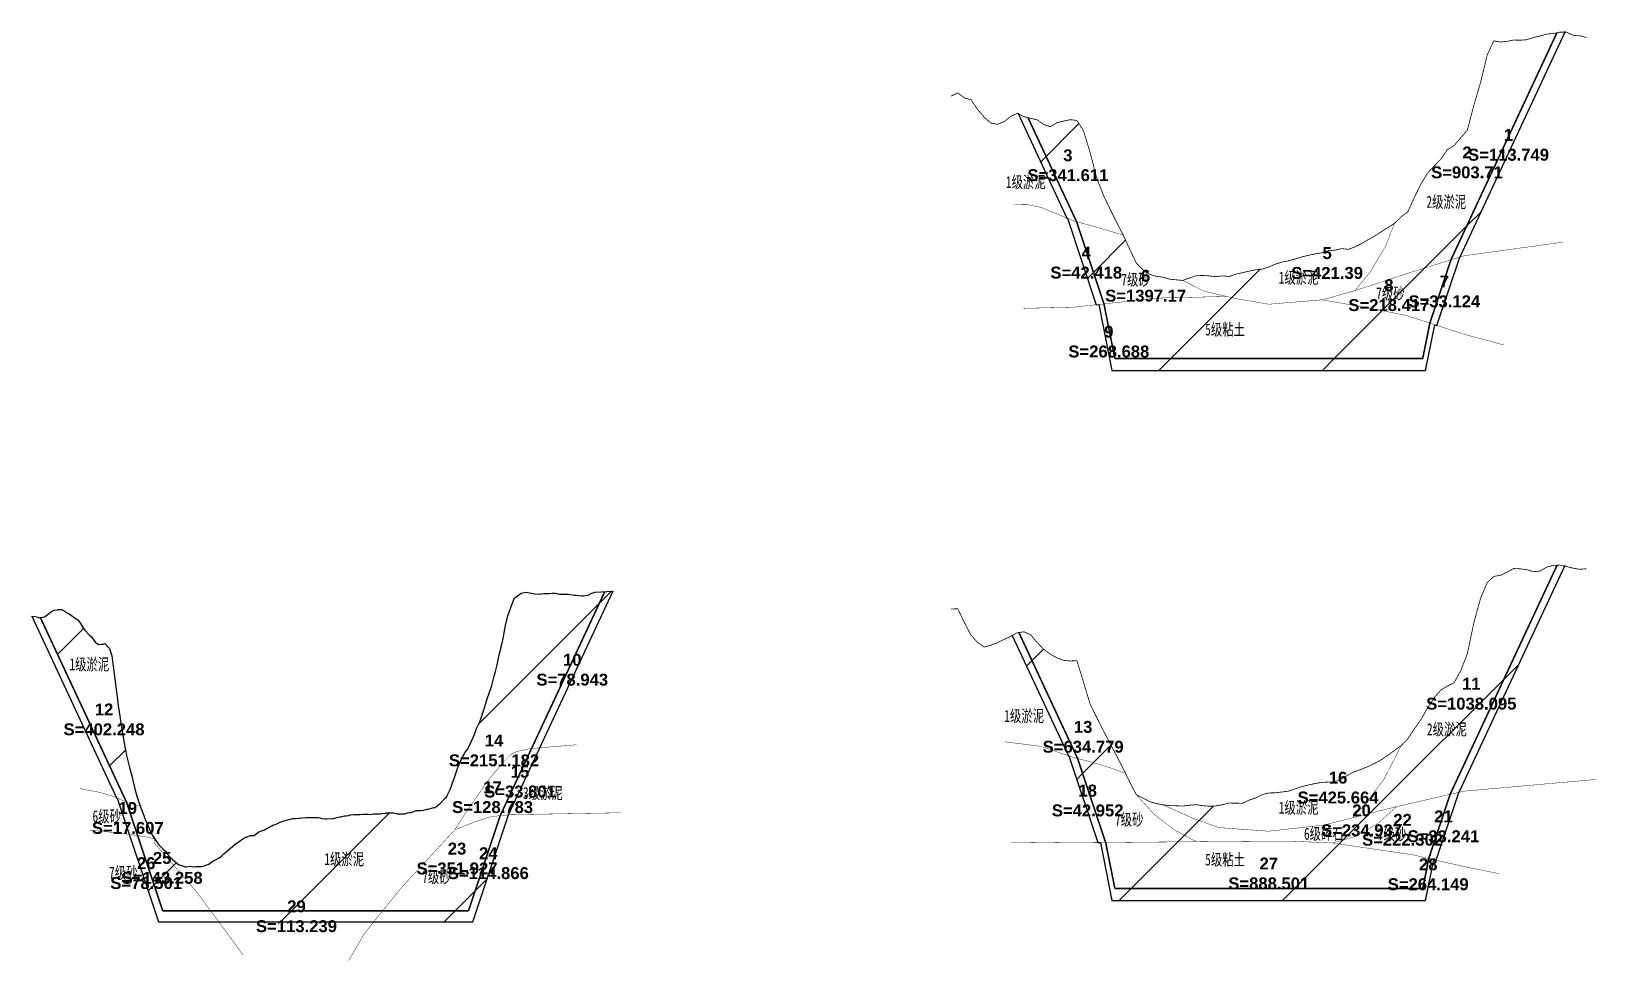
# Model space of a CAD drawing. Header units: millimetres. Extents: x 1318 to 1713, y -1469 to -1234.
import ezdxf
from ezdxf.enums import TextEntityAlignment as Align

# ---------------------------------------------------------------- set-up
doc = ezdxf.new("R2010")
doc.units = ezdxf.units.MM
doc.linetypes.add('ACAD_ISO02W100', pattern=[15, 12, -3])
doc.linetypes.add('ACAD_ISO05W100', pattern=[33, 24, -3, 0, -3, 0, -3])
for name, color, linetype in [('地质分层', 6, 'Continuous'), ('开挖线', 4, 'Continuous'), ('断面线', 20, 'Continuous'), ('超挖框', 7, 'Continuous'), ('超挖线', 3, 'Continuous')]:
    doc.layers.add(name, color=color, linetype=linetype)
doc.styles.get("Standard").update_dxf_attribs({"font": ''})
doc.styles.add('仿宋GB2312', font='仿宋_GB2312.ttf', dxfattribs={"width": 0.7, "height": 2.5})
doc.styles.add('仿宋体', font='仿宋_GB2312.ttf', dxfattribs={"width": 0.8})
doc.styles.get('Standard').set_extended_font_data('SimSun')

msp = doc.modelspace()

# ---------------------------------------------------------------- hatches: boundary and pattern name
at = {"layer": 'AA_填充算量层', "true_color": 0x00c800}
h = msp.add_hatch(dxfattribs=at)
h.set_pattern_fill('ANSI31', scale=9.1665)
h.paths.add_polyline_path([(1661.72, -1282.83), (1663.39, -1281.18), (1665.05, -1279.93), (1666.72, -1276.27), (1668.39, -1272.87), (1670.05, -1270.17), (1671.72, -1268.38), (1673.39, -1266.63), (1675.05, -1264.26), (1676.72, -1263.25), (1678.39, -1261.26), (1680.05, -1259.38), (1681.72, -1252.98), (1683.39, -1247.35), (1685.05, -1240.44), (1686.72, -1236.88), (1688.39, -1237.16), (1690.05, -1237), (1691.72, -1236.67), (1693.39, -1236.71), (1695.05, -1236.58), (1696.72, -1236.03), (1698.39, -1235.64), (1700.05, -1235.17), (1701.72, -1235.03), (1702.61, -1234.84), (1675.91, -1292.04), (1675.91, -1292.04), (1666.41, -1294.99), (1651.74, -1299.78), (1655.61, -1295.07), (1659.46, -1288.59)])
at = {"layer": 'AA_填充算量层', "true_color": 0xff0000}
h = msp.add_hatch(dxfattribs=at)
h.set_pattern_fill('ANSI31', scale=9.1665)
h.paths.add_polyline_path([(1702.61, -1234.84), (1703.39, -1234.67), (1704.67, -1234.69), (1678.25, -1291.31), (1678.23, -1291.32), (1675.91, -1292.04), (1675.91, -1292.04)])
at = {"layer": 'AA_填充算量层', "true_color": 0x0000ff}
h = msp.add_hatch(dxfattribs=at)
h.set_pattern_fill('ANSI31', scale=9.1665)
h.paths.add_polyline_path([(1566.96, -1255.24), (1568.39, -1255.97), (1570.05, -1256.37), (1571.72, -1256.76), (1573.39, -1257.94), (1575.05, -1258.51), (1576.72, -1257.46), (1578.39, -1257.08), (1580.05, -1256.72), (1581.72, -1256.92), (1583.39, -1259.54), (1585.05, -1264.98), (1586.72, -1271.45), (1588.39, -1275.71), (1590.05, -1279.19), (1591.72, -1282.55), (1593.39, -1285.78), (1586.23, -1283.67), (1581.63, -1282.4), (1580.89, -1282.2), (1579.35, -1281.56), (1579.21, -1281.5)])
at = {"layer": 'AA_填充算量层', "true_color": 0xffff00}
h = msp.add_hatch(dxfattribs=at)
h.set_pattern_fill('ANSI31', scale=9.1665)
h.paths.add_polyline_path([(1579.35, -1281.56), (1580.89, -1282.2), (1581.63, -1282.4), (1588.53, -1303.12), (1588.53, -1303.12), (1587.18, -1303.27), (1586.6, -1303.33)])
at = {"layer": 'AA_填充算量层', "true_color": 0x00ffff}
h = msp.add_hatch(dxfattribs=at)
h.set_pattern_fill('ANSI31', scale=9.1665)
h.paths.add_polyline_path([(1593.39, -1285.78), (1595.05, -1289.39), (1596.72, -1292.9), (1598.39, -1294.56), (1600.05, -1295.68), (1601.72, -1296.19), (1603.39, -1296.37), (1605.05, -1296.89), (1606.72, -1297.06), (1608.39, -1297.22), (1613.73, -1299.92), (1621.94, -1301.82), (1630.05, -1303.21), (1643.54, -1302.09), (1655.49, -1304.2), (1664.79, -1306.07), (1670.61, -1307.96), (1668.82, -1316.89), (1591.29, -1316.89), (1588.53, -1303.12), (1588.53, -1303.12), (1581.63, -1282.4), (1586.23, -1283.67)])
at = {"layer": 'AA_填充算量层', "true_color": 0xff00ff}
h = msp.add_hatch(dxfattribs=at)
h.set_pattern_fill('ANSI31', scale=9.1665)
h.paths.add_polyline_path([(1608.39, -1297.22), (1610.05, -1296.59), (1611.72, -1296.04), (1613.39, -1295.96), (1615.05, -1296.07), (1616.72, -1296.27), (1618.39, -1296.07), (1620.05, -1296.22), (1621.72, -1295.64), (1623.39, -1295.28), (1625.05, -1294.88), (1626.72, -1294.53), (1628.39, -1294.35), (1630.05, -1293.83), (1631.72, -1293.09), (1633.39, -1292.6), (1635.05, -1292.26), (1636.72, -1291.81), (1638.39, -1291.3), (1640.05, -1290.88), (1641.72, -1290.53), (1643.39, -1290.26), (1645.05, -1289.74), (1646.72, -1289.58), (1648.39, -1289.2), (1650.05, -1289.39), (1651.72, -1288.78), (1653.39, -1287.93), (1655.05, -1286.96), (1656.72, -1286.03), (1658.39, -1284.95), (1660.05, -1283.88), (1661.72, -1282.83), (1659.46, -1288.59), (1655.61, -1295.07), (1651.74, -1299.78), (1643.54, -1302.09), (1630.05, -1303.21), (1621.94, -1301.82), (1613.73, -1299.92)])
at = {"layer": 'AA_填充算量层', "true_color": 0x8000ff}
h = msp.add_hatch(dxfattribs=at)
h.set_pattern_fill('ANSI31', scale=9.1665)
h.paths.add_polyline_path([(1643.54, -1302.09), (1651.74, -1299.78), (1666.41, -1294.99), (1675.91, -1292.04), (1670.61, -1307.96), (1670.61, -1307.96), (1664.79, -1306.07), (1655.49, -1304.2)])
at = {"layer": 'AA_填充算量层', "true_color": 0xff8000}
h = msp.add_hatch(dxfattribs=at)
h.set_pattern_fill('ANSI31', scale=9.1665)
h.paths.add_polyline_path([(1675.91, -1292.04), (1678.23, -1291.32), (1678.14, -1291.35), (1672.41, -1308.55), (1671.86, -1308.37), (1671.86, -1308.37), (1671.86, -1308.37), (1670.61, -1307.96), (1670.61, -1307.96)])
at = {"layer": 'AA_填充算量层', "true_color": 0x0080ff}
h = msp.add_hatch(dxfattribs=at)
h.set_pattern_fill('ANSI31', scale=9.1665)
h.paths.add_polyline_path([(1587.18, -1303.27), (1588.53, -1303.12), (1591.29, -1316.89), (1668.82, -1316.89), (1670.61, -1307.96), (1671.86, -1308.37), (1669.55, -1319.89), (1590.55, -1319.89), (1587.23, -1303.26)])
at = {"layer": 'AA_填充算量层', "true_color": 0x80ff00}
h = msp.add_hatch(dxfattribs=at)
h.set_pattern_fill('ANSI31', scale=9.1665)
h.paths.add_polyline_path([(1663.39, -1414.4), (1665.05, -1412.65), (1666.72, -1410.15), (1668.39, -1407.78), (1670.05, -1404.84), (1671.72, -1402.3), (1673.39, -1400.36), (1675.05, -1399.39), (1676.72, -1398.56), (1678.39, -1395.5), (1680.05, -1391.24), (1681.72, -1383.34), (1683.39, -1377.24), (1685.05, -1373.34), (1686.72, -1371.77), (1688.39, -1371.47), (1690.05, -1370.7), (1691.72, -1369.77), (1693.39, -1369.86), (1695.05, -1370.06), (1696.72, -1370.58), (1698.39, -1370.41), (1700.05, -1369.4), (1701.72, -1369), (1703.39, -1368.9), (1704.54, -1369.17), (1677.96, -1426.14), (1677.96, -1426.14), (1677.91, -1426.15), (1677.89, -1426.16), (1677.89, -1426.16), (1675.72, -1426.65), (1662.22, -1429.75), (1651.21, -1432.54), (1654.68, -1428.61), (1659.03, -1422.87)])
at = {"layer": 'AA_填充算量层', "true_color": 0x008080}
h = msp.add_hatch(dxfattribs=at)
h.set_pattern_fill('ANSI31', scale=9.1665)
h.paths.add_polyline_path([(1363.58, -1456), (1360.3, -1451.56), (1349.34, -1438.84), (1349.54, -1437.89), (1347.15, -1437.33), (1345.18, -1437.03), (1342.34, -1428.53), (1342.87, -1428.73), (1345.87, -1429.69), (1346, -1430.05), (1346.76, -1431.95), (1346.95, -1432.55), (1347.1, -1432.9), (1347.9, -1434.85), (1348.79, -1436.8), (1348.85, -1436.9), (1348.93, -1437), (1350.48, -1439.25), (1350.75, -1439.65), (1351.1, -1439.95), (1351.7, -1440.55), (1352.17, -1441), (1352.65, -1441.6), (1353.27, -1442.4), (1353.86, -1442.95), (1355.44, -1444.3), (1355.55, -1444.35), (1355.97, -1444.5), (1357.25, -1444.9), (1357.61, -1444.9), (1358.35, -1444.7), (1358.94, -1444.85), (1359.3, -1444.95), (1359.77, -1444.85), (1360.63, -1444.8), (1361.2, -1444.8), (1361.94, -1444.65), (1362.15, -1444.6), (1362.32, -1444.5), (1363.1, -1444.2), (1364.01, -1443.5), (1364.05, -1443.45), (1364.11, -1443.45), (1365, -1443.1), (1365.7, -1442.65), (1366.28, -1442.2), (1366.9, -1441.6), (1367.39, -1441.25), (1368.45, -1440.3), (1369.08, -1439.75), (1369.75, -1439.2), (1370.62, -1438.65), (1370.7, -1438.6), (1370.77, -1438.55), (1371.65, -1437.85), (1372.46, -1437.45), (1372.6, -1437.4), (1372.79, -1437.35), (1373.55, -1437.05), (1374.15, -1437.05), (1374.5, -1437), (1374.96, -1436.65), (1375.45, -1436.3), (1375.84, -1436.05), (1377.13, -1435.55), (1377.53, -1435.35), (1378.96, -1434.55), (1379.22, -1434.4), (1379.25, -1434.4), (1379.29, -1434.4), (1380.2, -1434.1), (1380.91, -1433.75), (1381.46, -1433.5), (1382.1, -1433.3), (1382.6, -1433.15), (1383.05, -1433.05), (1383.63, -1432.9), (1384, -1432.8), (1384.29, -1432.75), (1384.95, -1432.7), (1385.8, -1432.65), (1385.98, -1432.65), (1386.63, -1432.55), (1387.67, -1432.5), (1387.8, -1432.5), (1387.97, -1432.5), (1389.36, -1432.5), (1390.14, -1432.5), (1390.65, -1432.5), (1391.05, -1432.6), (1391.6, -1432.7), (1392.31, -1432.8), (1392.55, -1432.85), (1392.75, -1432.85), (1394.29, -1432.7), (1394.44, -1432.7), (1394.48, -1432.7), (1395.4, -1432.45), (1396.13, -1432.35), (1396.35, -1432.35), (1396.65, -1432.25), (1397.3, -1432.1), (1397.82, -1432.05), (1398.25, -1431.95), (1398.81, -1431.8), (1399.51, -1431.7), (1400.98, -1431.7), (1401.2, -1431.7), (1401.96, -1431.65), (1402.89, -1431.65), (1403, -1431.65), (1403.15, -1431.65), (1403.95, -1431.7), (1404.58, -1431.6), (1404.9, -1431.55), (1405.32, -1431.6), (1406.27, -1431.55), (1406.8, -1431.45), (1407.49, -1431.4), (1407.75, -1431.4), (1407.96, -1431.35), (1409.62, -1431.35), (1409.65, -1431.35), (1409.65, -1431.35), (1409.66, -1431.35), (1410.6, -1431.6), (1411.34, -1431.6), (1411.55, -1431.65), (1411.83, -1431.6), (1412.5, -1431.55), (1413.03, -1431.35), (1413.45, -1431.2), (1414, -1431.2), (1414.72, -1431), (1415.35, -1430.7), (1416.17, -1430.75), (1416.3, -1430.8), (1416.41, -1430.75), (1417.25, -1430.6), (1418.1, -1430.4), (1418.2, -1430.35), (1418.33, -1430.35), (1419.79, -1430), (1420.1, -1429.95), (1420.5, -1429.65), (1421.05, -1429.25), (1421.48, -1428.85), (1422.67, -1427.65), (1422.95, -1427.35), (1423.17, -1426.95), (1423.9, -1425.45), (1424.84, -1422.8), (1424.85, -1422.75), (1424.86, -1422.7), (1425.8, -1419.85), (1426.56, -1418.15), (1426.75, -1417.6), (1427.01, -1417.25), (1427.7, -1416.05), (1428.25, -1415.35), (1429.18, -1413.45), (1429.6, -1412.5), (1429.94, -1411.75), (1430.55, -1410.1), (1431.35, -1408.4), (1431.63, -1407.6), (1432.45, -1405.1), (1433.32, -1402.35), (1433.52, -1401.7), (1434.35, -1399.2), (1435.01, -1396.9), (1435.3, -1395.7), (1435.69, -1394), (1436.25, -1391.5), (1436.7, -1389.6), (1437.2, -1387.4), (1437.85, -1384.15), (1438.39, -1381.7), (1440.02, -1377.35), (1440.05, -1377.25), (1440.08, -1377.25), (1440.28, -1377.1), (1441.77, -1376), (1442.19, -1375.9), (1442.91, -1375.75), (1443.46, -1375.85), (1443.86, -1375.9), (1444.36, -1376), (1444.81, -1376.05), (1445.15, -1376.15), (1446.53, -1376.2), (1446.84, -1376.15), (1447.66, -1376.05), (1448.53, -1376.05), (1448.7, -1376.05), (1449.56, -1375.95), (1450.22, -1376), (1450.51, -1376.05), (1450.87, -1376.1), (1451.46, -1376.2), (1451.91, -1376.2), (1453.04, -1376.25), (1453.6, -1376.25), (1455.21, -1376.45), (1455.29, -1376.45), (1455.6, -1376.5), (1456.98, -1376.65), (1457.38, -1376.65), (1458.67, -1376.45), (1459.54, -1376), (1460.37, -1375.75), (1462.82, -1375.61), (1444.38, -1415.12), (1443.86, -1415.16), (1440.66, -1415.87), (1439.17, -1416.61), (1437.19, -1418.59), (1433.16, -1423.55), (1427.84, -1431.22), (1425.09, -1435.55), (1411.63, -1450.13), (1406.89, -1456)])
at = {"layer": 'AA_填充算量层', "true_color": 0xff0080}
h = msp.add_hatch(dxfattribs=at)
h.set_pattern_fill('ANSI31', scale=9.1665)
h.paths.add_polyline_path([(1446.46, -1414.94), (1444.38, -1415.12), (1462.82, -1375.61), (1464.87, -1375.5)])
at = {"layer": 'AA_填充算量层', "true_color": 0x00ff80}
h = msp.add_hatch(dxfattribs=at)
h.set_pattern_fill('ANSI31', scale=9.1665)
h.paths.add_polyline_path([(1345.87, -1429.69), (1342.87, -1428.73), (1342.34, -1428.53), (1342.34, -1428.53), (1320.7, -1382.15), (1320.73, -1382.15), (1321.74, -1381.9), (1322.25, -1381.6), (1322.9, -1381), (1323.44, -1380.7), (1324.15, -1380.3), (1325.07, -1380.15), (1325.1, -1380.1), (1325.13, -1380.1), (1326.05, -1380.1), (1326.82, -1380.55), (1327, -1380.7), (1327.24, -1380.85), (1327.95, -1381.15), (1328.51, -1381.6), (1328.9, -1381.85), (1329.41, -1382.2), (1330.2, -1382.8), (1330.8, -1383.65), (1331.58, -1384.9), (1331.89, -1385.3), (1332.98, -1386.45), (1333.58, -1387), (1333.75, -1387.25), (1334.6, -1388.4), (1335.27, -1388.8), (1335.55, -1388.9), (1335.92, -1388.85), (1336.5, -1388.85), (1336.96, -1388.7), (1338.08, -1389.95), (1338.65, -1391.8), (1339.35, -1396.95), (1340.25, -1404.1), (1340.3, -1404.55), (1340.34, -1404.8), (1341.25, -1410.8), (1342.03, -1415.1), (1342.2, -1415.9), (1342.42, -1416.85), (1343.15, -1419.85), (1343.72, -1422), (1344.1, -1423.5), (1344.59, -1425.6), (1345.05, -1427.4), (1345.41, -1428.4)])
at = {"layer": 'AA_填充算量层', "true_color": 0x808000}
h = msp.add_hatch(dxfattribs=at)
h.set_pattern_fill('ANSI31', scale=9.1665)
h.paths.add_polyline_path([(1565.46, -1386.66), (1566.72, -1385.94), (1568.39, -1385.72), (1570.05, -1386.42), (1571.72, -1388.42), (1573.39, -1390.15), (1575.05, -1391.36), (1576.72, -1392.3), (1578.39, -1392.9), (1580.05, -1393.06), (1581.72, -1392.98), (1583.39, -1398.38), (1585.05, -1403.9), (1586.72, -1407.3), (1588.39, -1410.58), (1590.05, -1413.78), (1591.72, -1416.98), (1593.39, -1420.16), (1595.05, -1423.62), (1596.72, -1426.76), (1601.29, -1431.78), (1606.33, -1435.62), (1611.84, -1438.59), (1602.6, -1438.66), (1588.97, -1438.8), (1588.97, -1438.8), (1581.91, -1417.63), (1580.89, -1417.38), (1579.69, -1416.97), (1579.69, -1416.97), (1579.59, -1416.94), (1579.59, -1416.94)])
at = {"layer": 'AA_填充算量层', "true_color": 0x32c864}
h = msp.add_hatch(dxfattribs=at)
h.set_pattern_fill('ANSI31', scale=9.1665)
h.paths.add_polyline_path([(1436.49, -1432.03), (1434.31, -1432.23), (1430.75, -1433.35), (1425.09, -1435.55), (1427.84, -1431.22), (1433.16, -1423.55), (1437.19, -1418.59), (1439.17, -1416.61), (1440.66, -1415.87), (1443.86, -1415.16), (1444.38, -1415.12), (1436.49, -1432.03)])
at = {"layer": 'AA_填充算量层', "true_color": 0x800080}
h = msp.add_hatch(dxfattribs=at)
h.set_pattern_fill('ANSI31', scale=9.1665)
h.paths.add_polyline_path([(1438.56, -1431.83), (1436.49, -1432.03), (1436.49, -1432.03), (1444.38, -1415.12), (1446.46, -1414.94), (1438.58, -1431.83), (1438.56, -1431.83)])
at = {"layer": 'AA_填充算量层', "true_color": 0xc86432}
h = msp.add_hatch(dxfattribs=at)
h.set_pattern_fill('ANSI31', scale=9.1665)
h.paths.add_polyline_path([(1603.39, -1429.28), (1605.05, -1429.48), (1606.72, -1429.53), (1608.39, -1429.6), (1610.05, -1429.4), (1611.72, -1429.25), (1613.39, -1429.5), (1615.05, -1429.65), (1616.72, -1429.56), (1618.39, -1429.28), (1620.05, -1428.85), (1621.72, -1428.87), (1623.39, -1428.91), (1625.05, -1428.12), (1626.72, -1427.56), (1628.39, -1426.73), (1630.05, -1426.3), (1631.72, -1426.25), (1633.39, -1426.05), (1635.05, -1425.84), (1636.72, -1425.25), (1638.39, -1424.69), (1640.05, -1424.3), (1641.72, -1423.92), (1643.39, -1423.64), (1645.05, -1423.56), (1646.72, -1423.49), (1648.39, -1422.81), (1650.05, -1421.74), (1651.72, -1420.91), (1653.39, -1420.33), (1655.05, -1419.64), (1656.72, -1418.84), (1658.39, -1417.94), (1660.05, -1416.79), (1661.72, -1415.57), (1663.39, -1414.4), (1659.03, -1422.87), (1654.68, -1428.61), (1651.21, -1432.54), (1643.83, -1434.4), (1630.05, -1435.94), (1617.39, -1435.02), (1610.64, -1432.55)])
at = {"layer": 'AA_填充算量层', "true_color": 0x6432c8}
h = msp.add_hatch(dxfattribs=at)
h.set_pattern_fill('ANSI31', scale=9.1665)
h.paths.add_polyline_path([(1579.69, -1416.97), (1580.89, -1417.38), (1581.91, -1417.63), (1588.97, -1438.8), (1588.97, -1438.8), (1587.64, -1438.81), (1587.64, -1438.81), (1586.98, -1438.82), (1579.71, -1417.01)])
at = {"layer": 'AA_填充算量层', "true_color": 0x00c800}
h = msp.add_hatch(dxfattribs=at)
h.set_pattern_fill('ANSI31', scale=9.1665)
h.paths.add_polyline_path([(1596.72, -1426.76), (1598.39, -1427.6), (1600.05, -1428.48), (1601.72, -1428.96), (1603.39, -1429.28), (1610.64, -1432.55), (1617.39, -1435.02), (1630.05, -1435.94), (1643.83, -1434.4), (1651.21, -1432.54), (1662.22, -1429.75), (1657.58, -1433.92), (1651.88, -1437.27), (1646.09, -1438.9), (1635.55, -1438.44), (1630.05, -1438.44), (1611.84, -1438.59), (1606.33, -1435.62), (1601.29, -1431.78)])
at = {"layer": 'AA_填充算量层', "true_color": 0xffff00}
h = msp.add_hatch(dxfattribs=at)
h.set_pattern_fill('ANSI31', scale=9.1665)
h.paths.add_polyline_path([(1662.22, -1429.75), (1675.72, -1426.65), (1675.72, -1426.65), (1670.34, -1442.81), (1666.21, -1441.87), (1646.09, -1438.9), (1651.88, -1437.27), (1657.58, -1433.92)])
at = {"layer": 'AA_填充算量层', "true_color": 0x0000ff}
h = msp.add_hatch(dxfattribs=at)
h.set_pattern_fill('ANSI31', scale=9.1665)
h.paths.add_polyline_path([(1675.72, -1426.65), (1677.89, -1426.16), (1672.19, -1443.24), (1670.34, -1442.81), (1675.72, -1426.65)])
at = {"layer": 'AA_填充算量层', "true_color": 0xff0000}
h = msp.add_hatch(dxfattribs=at)
h.set_pattern_fill('ANSI31', scale=9.1665)
h.paths.add_polyline_path([(1340.03, -1427.6), (1340.83, -1427.95), (1342.34, -1428.53), (1345.18, -1437.03), (1345.03, -1437.01), (1343.08, -1436.74)])
at = {"layer": 'AA_填充算量层', "true_color": 0x00ffff}
h = msp.add_hatch(dxfattribs=at)
h.set_pattern_fill('ANSI31', scale=9.1665)
h.paths.add_polyline_path([(1404.67, -1458.75), (1406.89, -1456), (1428.5, -1456), (1436.49, -1432.03), (1438.56, -1431.83), (1429.58, -1458.75)])
at = {"layer": 'AA_填充算量层', "true_color": 0xff00ff}
h = msp.add_hatch(dxfattribs=at)
h.set_pattern_fill('ANSI31', scale=9.1665)
h.paths.add_polyline_path([(1406.89, -1456), (1411.63, -1450.13), (1425.09, -1435.55), (1430.75, -1433.35), (1434.31, -1432.23), (1436.49, -1432.03), (1428.5, -1456)])
at = {"layer": 'AA_填充算量层', "true_color": 0x8000ff}
h = msp.add_hatch(dxfattribs=at)
h.set_pattern_fill('ANSI31', scale=9.1665)
h.paths.add_polyline_path([(1363.58, -1456), (1365.62, -1458.75), (1350.42, -1458.75), (1343.08, -1436.74), (1345.03, -1437.01), (1345.18, -1437.03), (1351.5, -1456)])
at = {"layer": 'AA_填充算量层', "true_color": 0xff8000}
h = msp.add_hatch(dxfattribs=at)
h.set_pattern_fill('ANSI31', scale=9.1665)
h.paths.add_polyline_path([(1349.54, -1437.89), (1349.34, -1438.84), (1360.3, -1451.56), (1363.58, -1456), (1351.5, -1456), (1345.18, -1437.03), (1347.15, -1437.33)])
at = {"layer": 'AA_填充算量层', "true_color": 0xff0080}
h = msp.add_hatch(dxfattribs=at)
h.set_pattern_fill('ANSI31', scale=9.1665)
h.paths.add_polyline_path([(1587.64, -1438.81), (1588.97, -1438.8), (1591.29, -1450.39), (1668.82, -1450.39), (1670.34, -1442.81), (1670.34, -1442.81), (1672.19, -1443.24), (1672.19, -1443.24), (1671.61, -1443.11), (1669.55, -1453.39), (1590.55, -1453.39)])
at = {"layer": 'AA_填充算量层', "true_color": 0x0080ff}
h = msp.add_hatch(dxfattribs=at)
h.set_pattern_fill('ANSI31', scale=9.1665)
h.paths.add_polyline_path([(1588.97, -1438.8), (1602.6, -1438.66), (1611.84, -1438.59), (1630.05, -1438.44), (1635.55, -1438.44), (1646.09, -1438.9), (1666.21, -1441.87), (1670.34, -1442.81), (1670.34, -1442.81), (1668.82, -1450.39), (1591.29, -1450.39)])
at = {"layer": 'AA_填充算量层', "true_color": 0x80ff00}
h = msp.add_hatch(dxfattribs=at)
h.set_pattern_fill('ANSI31', scale=9.1665)
h.paths.add_polyline_path([(1365.62, -1458.75), (1363.58, -1456), (1406.89, -1456), (1404.67, -1458.75)])

# ---------------------------------------------------------------- linework, layer by layer
at = {"layer": '地质分层', "linetype": 'ACAD_ISO05W100', "ltscale": 0.2, "const_width": 0.1, "flags": 128}
for points in [[(1566, -1278.1), (1569.46, -1278.14), (1572.76, -1278.84), (1580.89, -1282.2), (1586.23, -1283.67), (1593.39, -1285.78)], [(1651.74, -1299.78), (1655.61, -1295.07), (1659.46, -1288.59), (1661.72, -1282.83)], [(1608.39, -1297.22), (1613.73, -1299.92), (1621.94, -1301.82), (1630.05, -1303.21), (1643.54, -1302.09), (1651.74, -1299.78), (1666.41, -1294.99), (1679.22, -1291.01), (1704.2, -1287.56)], [(1568.36, -1304.24), (1580.89, -1303.95), (1591.72, -1302.78), (1601.91, -1301.67), (1619.46, -1301.25)], [(1643.54, -1302.09), (1655.49, -1304.2), (1664.79, -1306.07), (1679.22, -1310.76), (1689.31, -1313.49)], [(1425.09, -1435.55), (1427.84, -1431.22), (1433.16, -1423.55), (1437.19, -1418.59), (1439.17, -1416.61), (1440.66, -1415.87), (1443.86, -1415.16), (1455.78, -1414.15)], [(1563.59, -1413.42), (1572.58, -1414.55), (1580.89, -1417.38), (1584.94, -1418.38), (1589.87, -1419.87), (1593.96, -1421.35)], [(1651.21, -1432.54), (1654.68, -1428.61), (1659.03, -1422.87), (1663.39, -1414.4)], [(1603.39, -1429.28), (1610.64, -1432.55), (1617.39, -1435.02), (1630.05, -1435.94), (1643.83, -1434.4), (1662.22, -1429.75), (1679.22, -1425.85), (1712.58, -1422.89)], [(1330.67, -1425.21), (1335.73, -1426.17), (1338.91, -1427.12), (1340.83, -1427.95), (1342.87, -1428.73), (1345.87, -1429.69)], [(1596.72, -1426.76), (1601.29, -1431.78), (1606.33, -1435.62), (1611.84, -1438.59)], [(1646.09, -1438.9), (1651.88, -1437.27), (1657.58, -1433.92), (1662.22, -1429.75)], [(1398.33, -1468.5), (1402.35, -1461.61), (1411.63, -1450.13), (1425.09, -1435.55), (1430.75, -1433.35), (1434.31, -1432.23), (1439.17, -1431.78), (1466.83, -1431.29)], [(1333.08, -1435.66), (1340.83, -1436.43), (1345.03, -1437.01), (1347.15, -1437.33), (1349.54, -1437.89)], [(1349.54, -1437.89), (1349.34, -1438.84), (1360.3, -1451.56), (1367.75, -1461.64), (1371.77, -1467.17)], [(1565.02, -1438.66), (1580.89, -1438.88), (1602.6, -1438.66), (1630.05, -1438.44), (1635.55, -1438.44), (1646.09, -1438.9), (1666.21, -1441.87), (1679.22, -1444.85), (1688.14, -1446.65)]]:
    msp.add_lwpolyline(points, dxfattribs=at)
at = {"layer": '开挖线', "linetype": 'Continuous', "const_width": 0.4, "flags": 128}
for points in [[(1675.91, -1292.04), (1702.61, -1234.84)], [(1581.63, -1282.4), (1569.41, -1256.21)], [(1588.53, -1303.12), (1581.63, -1282.4)], [(1670.61, -1307.96), (1675.91, -1292.04)], [(1591.29, -1316.89), (1588.53, -1303.12)], [(1668.82, -1316.89), (1670.61, -1307.96)], [(1591.29, -1316.89), (1668.82, -1316.89)], [(1675.72, -1426.65), (1702.65, -1368.95)], [(1436.49, -1432.03), (1462.82, -1375.61)], [(1342.34, -1428.53), (1320.7, -1382.15)], [(1581.91, -1417.63), (1567.11, -1385.89)], [(1588.97, -1438.8), (1581.91, -1417.63)], [(1670.34, -1442.81), (1675.72, -1426.65)], [(1351.5, -1456), (1342.34, -1428.53)], [(1428.5, -1456), (1436.49, -1432.03)], [(1591.29, -1450.39), (1588.97, -1438.8)], [(1668.82, -1450.39), (1670.34, -1442.81)], [(1591.29, -1450.39), (1668.82, -1450.39)], [(1351.5, -1456), (1428.5, -1456)]]:
    msp.add_lwpolyline(points, dxfattribs=at)
at = {"layer": '断面线', "linetype": 'Continuous', "const_width": 0.2}
for points in [[(1550.05, -1250.78), (1550.05, -1250.78), (1551.72, -1249.97), (1553.39, -1251.23), (1555.05, -1251.71), (1556.72, -1254.15), (1558.39, -1256.11), (1560.05, -1257.57), (1561.72, -1257.9), (1563.39, -1257.23), (1565.05, -1255.9), (1566.72, -1255.12), (1568.39, -1255.97), (1570.05, -1256.37), (1571.72, -1256.76), (1573.39, -1257.94), (1575.05, -1258.51), (1576.72, -1257.46), (1578.39, -1257.08), (1580.05, -1256.72), (1581.72, -1256.92), (1583.39, -1259.54), (1585.05, -1264.98), (1586.72, -1271.45), (1588.39, -1275.71), (1590.05, -1279.19), (1591.72, -1282.55), (1593.39, -1285.78), (1595.05, -1289.39), (1596.72, -1292.9), (1598.39, -1294.56), (1600.05, -1295.68), (1601.72, -1296.19), (1603.39, -1296.37), (1605.05, -1296.89), (1606.72, -1297.06), (1608.39, -1297.22), (1610.05, -1296.59), (1611.72, -1296.04), (1613.39, -1295.96), (1615.05, -1296.07), (1616.72, -1296.27), (1618.39, -1296.07), (1620.05, -1296.22), (1621.72, -1295.64), (1623.39, -1295.28), (1625.05, -1294.88), (1626.72, -1294.53), (1628.39, -1294.35), (1630.05, -1293.83), (1631.72, -1293.09), (1633.39, -1292.6), (1635.05, -1292.26), (1636.72, -1291.81), (1638.39, -1291.3), (1640.05, -1290.88), (1641.72, -1290.53), (1643.39, -1290.26), (1645.05, -1289.74), (1646.72, -1289.58), (1648.39, -1289.2), (1650.05, -1289.39), (1651.72, -1288.78), (1653.39, -1287.93), (1655.05, -1286.96), (1656.72, -1286.03), (1658.39, -1284.95), (1660.05, -1283.88), (1661.72, -1282.83), (1663.39, -1281.18), (1665.05, -1279.93), (1666.72, -1276.27), (1668.39, -1272.87), (1670.05, -1270.17), (1671.72, -1268.38), (1673.39, -1266.63), (1675.05, -1264.26), (1676.72, -1263.25), (1678.39, -1261.26), (1680.05, -1259.38), (1681.72, -1252.98), (1683.39, -1247.35), (1685.05, -1240.44), (1686.72, -1236.88), (1688.39, -1237.16), (1690.05, -1237), (1691.72, -1236.67), (1693.39, -1236.71), (1695.05, -1236.58), (1696.72, -1236.03), (1698.39, -1235.64), (1700.05, -1235.17), (1701.72, -1235.03), (1703.39, -1234.67), (1705.05, -1234.7), (1706.72, -1235.49), (1708.39, -1235.59), (1710.05, -1236.04)], [(1550.05, -1379.98), (1550.05, -1379.98), (1551.72, -1379.9), (1553.39, -1383.35), (1555.05, -1386.56), (1556.72, -1388.39), (1558.39, -1389.55), (1560.05, -1389.1), (1561.72, -1388.46), (1563.39, -1387.61), (1565.05, -1386.89), (1566.72, -1385.94), (1568.39, -1385.72), (1570.05, -1386.42), (1571.72, -1388.42), (1573.39, -1390.15), (1575.05, -1391.36), (1576.72, -1392.3), (1578.39, -1392.9), (1580.05, -1393.06), (1581.72, -1392.98), (1583.39, -1398.38), (1585.05, -1403.9), (1586.72, -1407.3), (1588.39, -1410.58), (1590.05, -1413.78), (1591.72, -1416.98), (1593.39, -1420.16), (1595.05, -1423.62), (1596.72, -1426.76), (1598.39, -1427.6), (1600.05, -1428.48), (1601.72, -1428.96), (1603.39, -1429.28), (1605.05, -1429.48), (1606.72, -1429.53), (1608.39, -1429.6), (1610.05, -1429.4), (1611.72, -1429.25), (1613.39, -1429.5), (1615.05, -1429.65), (1616.72, -1429.56), (1618.39, -1429.28), (1620.05, -1428.85), (1621.72, -1428.87), (1623.39, -1428.91), (1625.05, -1428.12), (1626.72, -1427.56), (1628.39, -1426.73), (1630.05, -1426.3), (1631.72, -1426.25), (1633.39, -1426.05), (1635.05, -1425.84), (1636.72, -1425.25), (1638.39, -1424.69), (1640.05, -1424.3), (1641.72, -1423.92), (1643.39, -1423.64), (1645.05, -1423.56), (1646.72, -1423.49), (1648.39, -1422.81), (1650.05, -1421.74), (1651.72, -1420.91), (1653.39, -1420.33), (1655.05, -1419.64), (1656.72, -1418.84), (1658.39, -1417.94), (1660.05, -1416.79), (1661.72, -1415.57), (1663.39, -1414.4), (1665.05, -1412.65), (1666.72, -1410.15), (1668.39, -1407.78), (1670.05, -1404.84), (1671.72, -1402.3), (1673.39, -1400.36), (1675.05, -1399.39), (1676.72, -1398.56), (1678.39, -1395.5), (1680.05, -1391.24), (1681.72, -1383.34), (1683.39, -1377.24), (1685.05, -1373.34), (1686.72, -1371.77), (1688.39, -1371.47), (1690.05, -1370.7), (1691.72, -1369.77), (1693.39, -1369.86), (1695.05, -1370.06), (1696.72, -1370.58), (1698.39, -1370.41), (1700.05, -1369.4), (1701.72, -1369), (1703.39, -1368.9), (1705.05, -1369.29), (1706.72, -1369.69), (1708.39, -1369.97), (1710.05, -1369.83)]]:
    msp.add_lwpolyline(points, dxfattribs=at)
at = {"layer": '断面线', "color": 5, "linetype": 'Continuous'}
msp.add_lwpolyline([(1318.54, -1381.8), (1319.4, -1381.85), (1320.05, -1382.05), (1320.35, -1382.2), (1320.73, -1382.15), (1321.74, -1381.9), (1322.25, -1381.6), (1322.9, -1381), (1323.44, -1380.7), (1324.15, -1380.3), (1325.07, -1380.15), (1325.1, -1380.1), (1325.13, -1380.1), (1326.05, -1380.1), (1326.82, -1380.55), (1327, -1380.7), (1327.24, -1380.85), (1327.95, -1381.15), (1328.51, -1381.6), (1328.9, -1381.85), (1329.41, -1382.2), (1330.2, -1382.8), (1330.8, -1383.65), (1331.58, -1384.9), (1331.89, -1385.3), (1332.98, -1386.45), (1333.58, -1387), (1333.75, -1387.25), (1334.6, -1388.4), (1335.27, -1388.8), (1335.55, -1388.9), (1335.92, -1388.85), (1336.5, -1388.85), (1336.96, -1388.7), (1338.08, -1389.95), (1338.65, -1391.8), (1339.35, -1396.95), (1340.25, -1404.1), (1340.3, -1404.55), (1340.34, -1404.8), (1341.25, -1410.8), (1342.03, -1415.1), (1342.2, -1415.9), (1342.42, -1416.85), (1343.15, -1419.85), (1343.72, -1422), (1344.1, -1423.5), (1344.59, -1425.6), (1345.05, -1427.4), (1345.41, -1428.4), (1346, -1430.05), (1346.76, -1431.95), (1346.95, -1432.55), (1347.1, -1432.9), (1347.9, -1434.85), (1348.79, -1436.8), (1348.85, -1436.9), (1348.93, -1437), (1350.48, -1439.25), (1350.75, -1439.65), (1351.1, -1439.95), (1351.7, -1440.55), (1352.17, -1441), (1352.65, -1441.6), (1353.27, -1442.4), (1353.86, -1442.95), (1355.44, -1444.3), (1355.55, -1444.35), (1355.97, -1444.5), (1357.25, -1444.9), (1357.61, -1444.9), (1358.35, -1444.7), (1358.94, -1444.85), (1359.3, -1444.95), (1359.77, -1444.85), (1360.63, -1444.8), (1361.2, -1444.8), (1361.94, -1444.65), (1362.15, -1444.6), (1362.32, -1444.5), (1363.1, -1444.2), (1364.01, -1443.5), (1364.05, -1443.45), (1364.11, -1443.45), (1365, -1443.1), (1365.7, -1442.65), (1366.28, -1442.2), (1366.9, -1441.6), (1367.39, -1441.25), (1368.45, -1440.3), (1369.08, -1439.75), (1369.75, -1439.2), (1370.62, -1438.65), (1370.7, -1438.6), (1370.77, -1438.55), (1371.65, -1437.85), (1372.46, -1437.45), (1372.6, -1437.4), (1372.79, -1437.35), (1373.55, -1437.05), (1374.15, -1437.05), (1374.5, -1437), (1374.96, -1436.65), (1375.45, -1436.3), (1375.84, -1436.05), (1377.13, -1435.55), (1377.53, -1435.35), (1378.96, -1434.55), (1379.22, -1434.4), (1379.25, -1434.4), (1379.29, -1434.4), (1380.2, -1434.1), (1380.91, -1433.75), (1381.46, -1433.5), (1382.1, -1433.3), (1382.6, -1433.15), (1383.05, -1433.05), (1383.63, -1432.9), (1384, -1432.8), (1384.29, -1432.75), (1384.95, -1432.7), (1385.8, -1432.65), (1385.98, -1432.65), (1386.63, -1432.55), (1387.67, -1432.5), (1387.8, -1432.5), (1387.97, -1432.5), (1389.36, -1432.5), (1390.14, -1432.5), (1390.65, -1432.5), (1391.05, -1432.6), (1391.6, -1432.7), (1392.31, -1432.8), (1392.55, -1432.85), (1392.75, -1432.85), (1394.29, -1432.7), (1394.44, -1432.7), (1394.48, -1432.7), (1395.4, -1432.45), (1396.13, -1432.35), (1396.35, -1432.35), (1396.65, -1432.25), (1397.3, -1432.1), (1397.82, -1432.05), (1398.25, -1431.95), (1398.81, -1431.8), (1399.51, -1431.7), (1400.98, -1431.7), (1401.2, -1431.7), (1401.96, -1431.65), (1402.89, -1431.65), (1403, -1431.65), (1403.15, -1431.65), (1403.95, -1431.7), (1404.58, -1431.6), (1404.9, -1431.55), (1405.32, -1431.6), (1406.27, -1431.55), (1406.8, -1431.45), (1407.49, -1431.4), (1407.75, -1431.4), (1407.96, -1431.35), (1409.62, -1431.35), (1409.65, -1431.35), (1409.65, -1431.35), (1409.66, -1431.35), (1410.6, -1431.6), (1411.34, -1431.6), (1411.55, -1431.65), (1411.83, -1431.6), (1412.5, -1431.55), (1413.03, -1431.35), (1413.45, -1431.2), (1414, -1431.2), (1414.72, -1431), (1415.35, -1430.7), (1416.17, -1430.75), (1416.3, -1430.8), (1416.41, -1430.75), (1417.25, -1430.6), (1418.1, -1430.4), (1418.2, -1430.35), (1418.33, -1430.35), (1419.79, -1430), (1420.1, -1429.95), (1420.5, -1429.65), (1421.05, -1429.25), (1421.48, -1428.85), (1422.67, -1427.65), (1422.95, -1427.35), (1423.17, -1426.95), (1423.9, -1425.45), (1424.84, -1422.8), (1424.85, -1422.75), (1424.86, -1422.7), (1425.8, -1419.85), (1426.56, -1418.15), (1426.75, -1417.6), (1427.01, -1417.25), (1427.7, -1416.05), (1428.25, -1415.35), (1429.18, -1413.45), (1429.6, -1412.5), (1429.94, -1411.75), (1430.55, -1410.1), (1431.35, -1408.4), (1431.63, -1407.6), (1432.45, -1405.1), (1433.32, -1402.35), (1433.52, -1401.7), (1434.35, -1399.2), (1435.01, -1396.9), (1435.3, -1395.7), (1435.69, -1394), (1436.25, -1391.5), (1436.7, -1389.6), (1437.2, -1387.4), (1437.85, -1384.15), (1438.39, -1381.7), (1440.02, -1377.35), (1440.05, -1377.25), (1440.08, -1377.25), (1440.28, -1377.1), (1441.77, -1376), (1442.19, -1375.9), (1442.91, -1375.75), (1443.46, -1375.85), (1443.86, -1375.9), (1444.36, -1376), (1444.81, -1376.05), (1445.15, -1376.15), (1446.53, -1376.2), (1446.84, -1376.15), (1447.66, -1376.05), (1448.53, -1376.05), (1448.7, -1376.05), (1449.56, -1375.95), (1450.22, -1376), (1450.51, -1376.05), (1450.87, -1376.1), (1451.46, -1376.2), (1451.91, -1376.2), (1453.04, -1376.25), (1453.6, -1376.25), (1455.21, -1376.45), (1455.29, -1376.45), (1455.6, -1376.5), (1456.98, -1376.65), (1457.38, -1376.65), (1458.67, -1376.45), (1459.54, -1376), (1460.37, -1375.75), (1464.87, -1375.5)], dxfattribs=at)
at = {"layer": '超挖框'}
for points in [[(1566.83, -1254.96), (1579.21, -1281.5), (1579.35, -1281.56), (1586.6, -1303.33), (1587.23, -1303.26), (1590.55, -1319.89), (1669.55, -1319.89), (1671.86, -1308.37), (1672.41, -1308.55), (1678.14, -1291.35), (1678.25, -1291.31), (1704.78, -1234.47)], [(1565.38, -1386.48), (1579.59, -1416.94), (1579.69, -1416.97), (1586.98, -1438.82), (1587.64, -1438.81), (1590.55, -1453.39), (1669.55, -1453.39), (1671.61, -1443.11), (1672.19, -1443.24), (1677.89, -1426.16), (1677.96, -1426.14), (1704.65, -1368.93)], [(1318.51, -1381.74), (1339.88, -1427.54), (1340.03, -1427.6), (1350.42, -1458.75), (1429.58, -1458.75), (1438.56, -1431.83), (1438.58, -1431.83), (1464.93, -1375.37)]]:
    msp.add_lwpolyline(points, dxfattribs=at)
at = {"layer": '超挖线', "linetype": 'ACAD_ISO02W100', "ltscale": 0.5, "const_width": 0.2, "flags": 128}
for points in [[(1678.25, -1291.31), (1704.68, -1234.69)], [(1579.21, -1281.5), (1566.95, -1255.24)], [(1586.6, -1303.33), (1579.35, -1281.56)], [(1672.41, -1308.55), (1678.14, -1291.35)], [(1590.55, -1319.89), (1587.23, -1303.26)], [(1669.55, -1319.89), (1671.86, -1308.37)], [(1590.55, -1319.89), (1669.55, -1319.89)], [(1677.96, -1426.14), (1704.55, -1369.17)], [(1438.58, -1431.83), (1464.93, -1375.37)], [(1339.88, -1427.54), (1318.51, -1381.74)], [(1579.59, -1416.94), (1565.46, -1386.66)], [(1586.98, -1438.82), (1579.69, -1416.97)], [(1672.19, -1443.24), (1677.89, -1426.16)], [(1350.42, -1458.75), (1340.03, -1427.6)], [(1429.58, -1458.75), (1438.56, -1431.83)], [(1590.55, -1453.39), (1587.64, -1438.81)], [(1669.55, -1453.39), (1671.61, -1443.11)], [(1590.55, -1453.39), (1669.55, -1453.39)], [(1350.42, -1458.75), (1429.58, -1458.75)]]:
    msp.add_lwpolyline(points, dxfattribs=at)

# ---------------------------------------------------------------- texts
at = {"layer": 'AA_填充算量层_标注', "true_color": 0xff0000, "char_height": 3, "attachment_point": 5}
for s, insert in [('{\\fArial|b1;1\\PS=113.749}', (1690.43, -1263.08)), ('{\\fArial|b1;19\\PS=17.607}', (1342.71, -1432.63))]:
    msp.add_mtext(s, dxfattribs=dict(at, insert=insert))
at = {"layer": 'AA_填充算量层_标注', "true_color": 0x0000ff, "char_height": 3, "attachment_point": 5}
for s, insert in [('{\\fArial|b1;3\\PS=341.611}', (1579.45, -1268.22)), ('{\\fArial|b1;21\\PS=33.241}', (1674.03, -1434.73))]:
    msp.add_mtext(s, dxfattribs=dict(at, insert=insert))
at = {"layer": 'AA_填充算量层_标注', "true_color": 0x00c800, "char_height": 3, "attachment_point": 5}
for s, insert in [('{\\fArial|b1;2\\PS=903.71}', (1679.96, -1267.51)), ('{\\fArial|b1;20\\PS=234.937}', (1653.41, -1433.23))]:
    msp.add_mtext(s, dxfattribs=dict(at, insert=insert))
at = {"layer": 'AA_填充算量层_标注', "true_color": 0xffff00, "char_height": 3, "attachment_point": 5}
for s, insert in [('{\\fArial|b1;4\\PS=42.418}', (1584.08, -1292.76)), ('{\\fArial|b1;22\\PS=222.302}', (1663.74, -1435.6))]:
    msp.add_mtext(s, dxfattribs=dict(at, insert=insert))
at = {"layer": 'AA_填充算量层_标注', "true_color": 0xff00ff, "char_height": 3, "attachment_point": 5}
for s, insert in [('{\\fArial|b1;5\\PS=421.39}', (1644.74, -1292.85)), ('{\\fArial|b1;23\\PS=351.927}', (1425.62, -1442.84))]:
    msp.add_mtext(s, dxfattribs=dict(at, insert=insert))
at = {"layer": 'AA_填充算量层_标注', "true_color": 0x00ffff, "char_height": 3, "attachment_point": 5}
for s, insert in [('{\\fArial|b1;6\\PS=1397.17}', (1599.04, -1298.57)), ('{\\fArial|b1;24\\PS=114.866}', (1433.5, -1444.01))]:
    msp.add_mtext(s, dxfattribs=dict(at, insert=insert))
at = {"layer": 'AA_填充算量层_标注', "true_color": 0x8000ff, "char_height": 3, "attachment_point": 5}
for s, insert in [('{\\fArial|b1;8\\PS=218.417}', (1660.29, -1300.94)), ('{\\fArial|b1;26\\PS=78.501}', (1347.34, -1446.51))]:
    msp.add_mtext(s, dxfattribs=dict(at, insert=insert))
at = {"layer": 'AA_填充算量层_标注', "true_color": 0xff8000, "char_height": 3, "attachment_point": 5}
for s, insert in [('{\\fArial|b1;7\\PS=33.124}', (1674.26, -1300)), ('{\\fArial|b1;25\\PS=143.258}', (1351.36, -1445.2))]:
    msp.add_mtext(s, dxfattribs=dict(at, insert=insert))
at = {"layer": 'AA_填充算量层_标注', "true_color": 0x0080ff, "char_height": 3, "attachment_point": 5}
for s, insert in [('{\\fArial|b1;9\\PS=268.688}', (1589.77, -1312.63)), ('{\\fArial|b1;27\\PS=888.501}', (1630.05, -1446.6))]:
    msp.add_mtext(s, dxfattribs=dict(at, insert=insert))
at = {"layer": 'AA_填充算量层_标注', "true_color": 0xff0080, "char_height": 3, "attachment_point": 5}
for s, insert in [('{\\fArial|b1;10\\PS=78.943}', (1454.64, -1395.28)), ('{\\fArial|b1;28\\PS=264.149}', (1670.2, -1446.81))]:
    msp.add_mtext(s, dxfattribs=dict(at, insert=insert))
at = {"layer": 'AA_填充算量层_标注', "true_color": 0x80ff00, "char_height": 3, "attachment_point": 5}
for s, insert in [('{\\fArial|b1;11\\PS=1038.095}', (1681.05, -1401.33)), ('{\\fArial|b1;29\\PS=113.239}', (1385.19, -1457.38))]:
    msp.add_mtext(s, dxfattribs=dict(at, insert=insert))
at = {"layer": 'AA_填充算量层_标注', "true_color": 0x00ff80, "insert": (1336.73, -1407.8), "char_height": 3, "attachment_point": 5}
msp.add_mtext('{\\fArial|b1;12\\PS=402.248}', dxfattribs=at)
at = {"layer": 'AA_填充算量层_标注', "true_color": 0x808000, "insert": (1583.3, -1412.18), "char_height": 3, "attachment_point": 5}
msp.add_mtext('{\\fArial|b1;13\\PS=634.779}', dxfattribs=at)
at = {"layer": 'AA_填充算量层_标注', "true_color": 0x008080, "insert": (1434.94, -1415.61), "char_height": 3, "attachment_point": 5}
msp.add_mtext('{\\fArial|b1;14\\PS=2151.182}', dxfattribs=at)
at = {"layer": 'AA_填充算量层_标注', "true_color": 0x800080, "insert": (1441.48, -1423.47), "char_height": 3, "attachment_point": 5}
msp.add_mtext('{\\fArial|b1;15\\PS=33.801}', dxfattribs=at)
at = {"layer": 'AA_填充算量层_标注', "true_color": 0xc86432, "insert": (1647.49, -1424.97), "char_height": 3, "attachment_point": 5}
msp.add_mtext('{\\fArial|b1;16\\PS=425.664}', dxfattribs=at)
at = {"layer": 'AA_填充算量层_标注', "true_color": 0x32c864, "insert": (1434.58, -1427.38), "char_height": 3, "attachment_point": 5}
msp.add_mtext('{\\fArial|b1;17\\PS=128.783}', dxfattribs=at)
at = {"layer": 'AA_填充算量层_标注', "true_color": 0x6432c8, "insert": (1584.44, -1428.22), "char_height": 3, "attachment_point": 5}
msp.add_mtext('{\\fArial|b1;18\\PS=42.952}', dxfattribs=at)
at = {"layer": '地质分层', "linetype": 'Continuous', "width": 0.7}
for s, style, p in [('1级淤泥', '仿宋体', (1568.87, -1272.42)), ('2级淤泥', '仿宋体', (1674.76, -1277.41)), ('7级砂', '仿宋GB2312', (1596.49, -1297)), ('1级淤泥', '仿宋体', (1637.56, -1296.49)), ('7级砂', '仿宋GB2312', (1660.68, -1300.49)), ('5级粘土', '仿宋体', (1619.04, -1309.57)), ('1级淤泥', '仿宋体', (1333.02, -1393.89)), ('1级淤泥', '仿宋体', (1568.45, -1406.89)), ('2级淤泥', '仿宋体', (1674.89, -1410.25)), ('3级淤泥', '仿宋体', (1447.23, -1426.3)), ('6级砂', '仿宋GB2312', (1337.4, -1432.17)), ('1级淤泥', '仿宋体', (1637.56, -1429.99)), ('7级砂', '仿宋GB2312', (1594.9, -1433.01)), ('6级碎石', '仿宋GB2312', (1643.93, -1436.58)), ('7级砂', '仿宋GB2312', (1661.08, -1436.7)), ('1级淤泥', '仿宋体', (1397.22, -1442.96)), ('5级粘土', '仿宋体', (1619.04, -1443.07)), ('7级砂', '仿宋GB2312', (1341.57, -1446.4)), ('7级砂', '仿宋GB2312', (1420.45, -1447.48))]:
    msp.add_text(s, height=3, dxfattribs=dict(at, style=style)).set_placement(p, align=Align.MIDDLE_CENTER)

doc.saveas('drawing.dxf')
